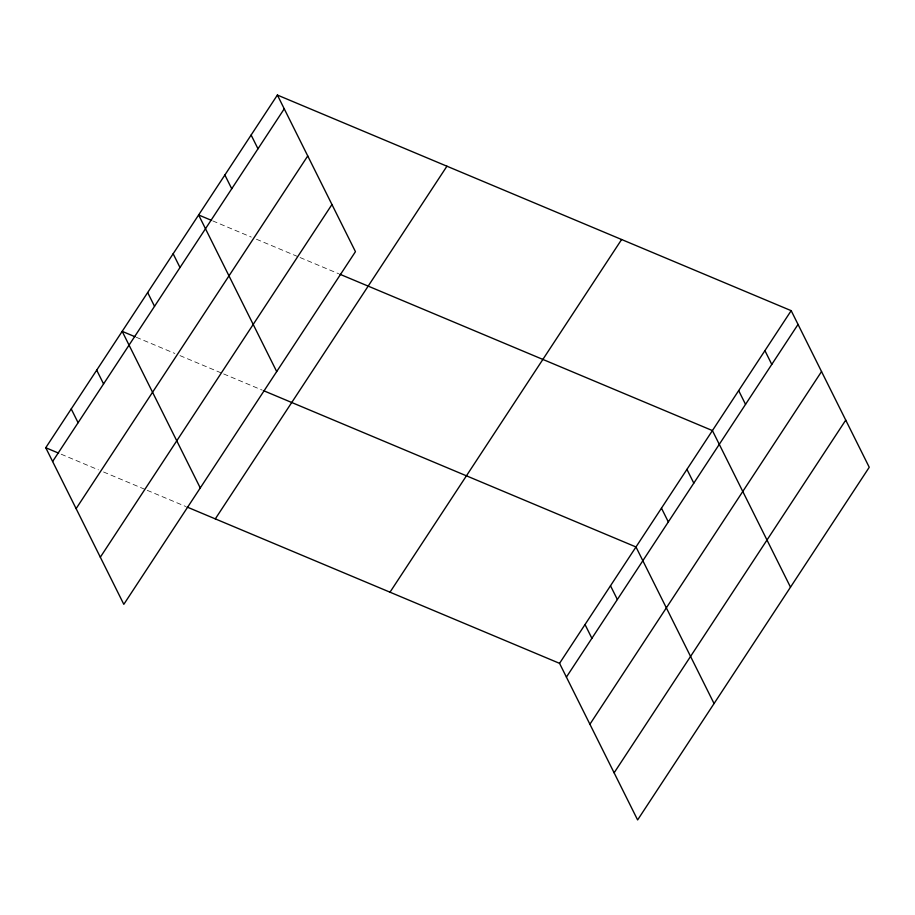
<?xml version="1.0" encoding="UTF-8"?>
<svg xmlns="http://www.w3.org/2000/svg" width="915" height="915" viewBox="0 0 915 915"><rect width="100%" height="100%" fill="white"/><g stroke="black" fill="none" stroke-linecap="round" stroke-linejoin="round"><path stroke-width="0.69" stroke-dasharray="4.58 3.43" d="M212.749 220.904L251.293 237.077M256.429 239.227L298.816 257.012M300.097 257.55L338.63 273.722M136.312 337.28L174.857 353.453M179.992 355.615L222.379 373.4M223.66 373.938L262.193 390.11M61.168 454.206L98.42 469.841M103.555 471.991L145.942 489.777M147.224 490.326L185.756 506.487"/><path stroke-width="1.37" d="M277.382 95.057L355.455 251.659L123.822 604.335L45.75 447.732L277.382 95.057L791.178 310.665L869.25 467.268L637.618 819.943L559.545 663.341L187.049 507.024M52.613 461.503L284.245 108.816M76.117 508.637L307.737 155.962M100.33 557.201L331.951 204.525M215.3 518.885L446.932 166.21M389.996 592.199L621.617 239.513M559.545 663.341L791.178 310.665M566.408 677.1L798.04 324.425M589.912 724.245L821.533 371.559M614.125 772.809L845.746 420.122M211.468 220.366L198.624 214.968L276.696 371.57M339.923 274.26L712.419 430.576L790.491 587.167M135.031 336.743L122.187 331.356L200.259 487.947M263.486 390.648L635.982 546.964L714.055 703.555M45.75 447.732L58.594 453.131M764.929 350.639L771.78 364.399M738.668 390.602L745.531 404.373M686.936 469.372L693.799 483.131M661.465 508.168L668.327 521.927M610.499 585.76L617.362 599.519M585.028 624.545L591.891 638.315M251.133 135.031L257.984 148.79M224.873 175.005L231.735 188.764M173.141 253.764L180.003 267.523M147.67 292.56L154.532 306.319M96.704 370.152L103.567 383.911M71.233 408.948L78.095 422.707"/></g></svg>
